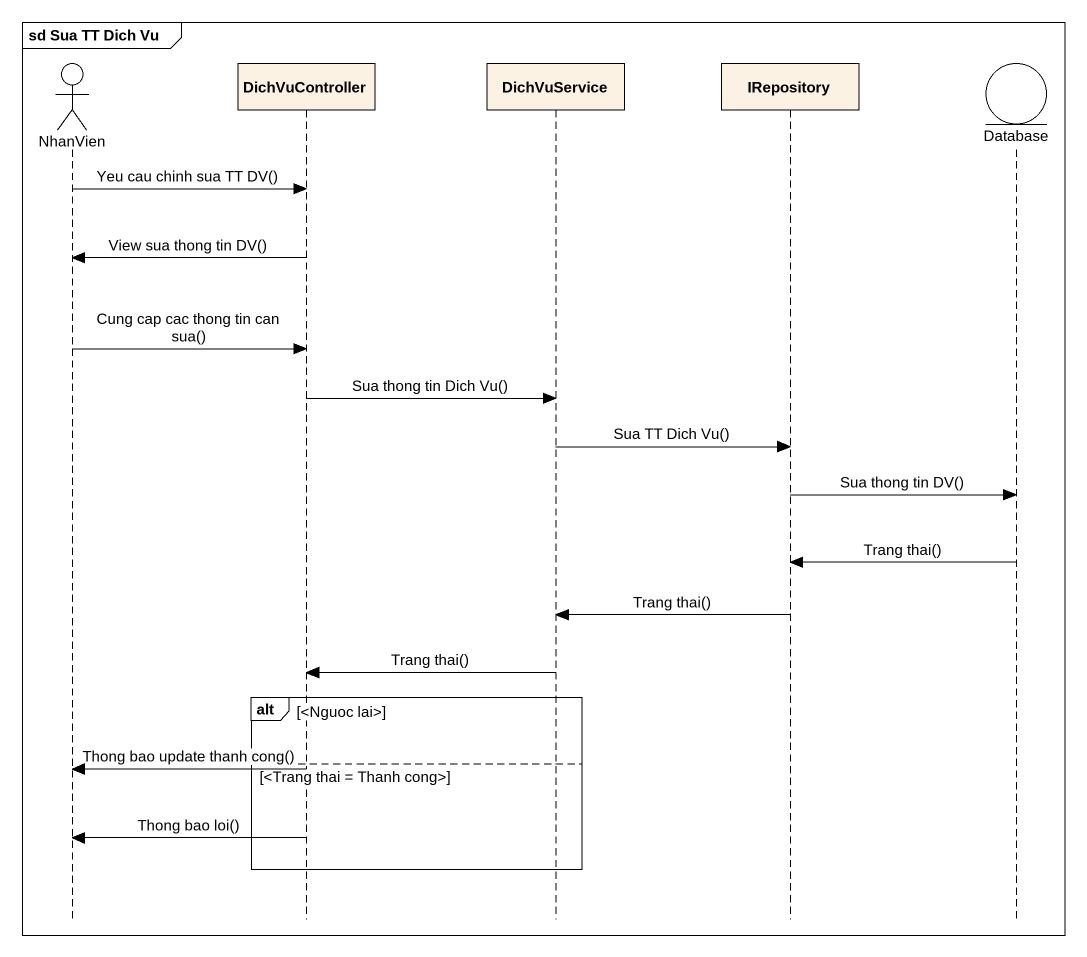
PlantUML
@startuml
mainframe sd Sua TT Dich Vu
hide footbox
actor NhanVien
participant DichVuController
participant DichVuService
participant IRepository
entity "Database" as Database_

NhanVien -> DichVuController : Yeu cau chinh sua TT DV()
DichVuController -> NhanVien : View sua thong tin DV()
NhanVien -> DichVuController : Cung cap cac thong tin can sua()
DichVuController -> DichVuService : Sua thong tin Dich Vu()
DichVuService -> IRepository : Sua TT Dich Vu()
IRepository -> Database_ : Sua thong tin DV()
Database_ -> IRepository : Trang thai()
IRepository -> DichVuService : Trang thai()
DichVuService -> DichVuController : Trang thai()
alt <Nguoc lai>
else <Trang thai = Thanh cong>
  DichVuController -> NhanVien : Thong bao update thanh cong()
  DichVuController -> NhanVien : Thong bao loi()
end
@enduml
